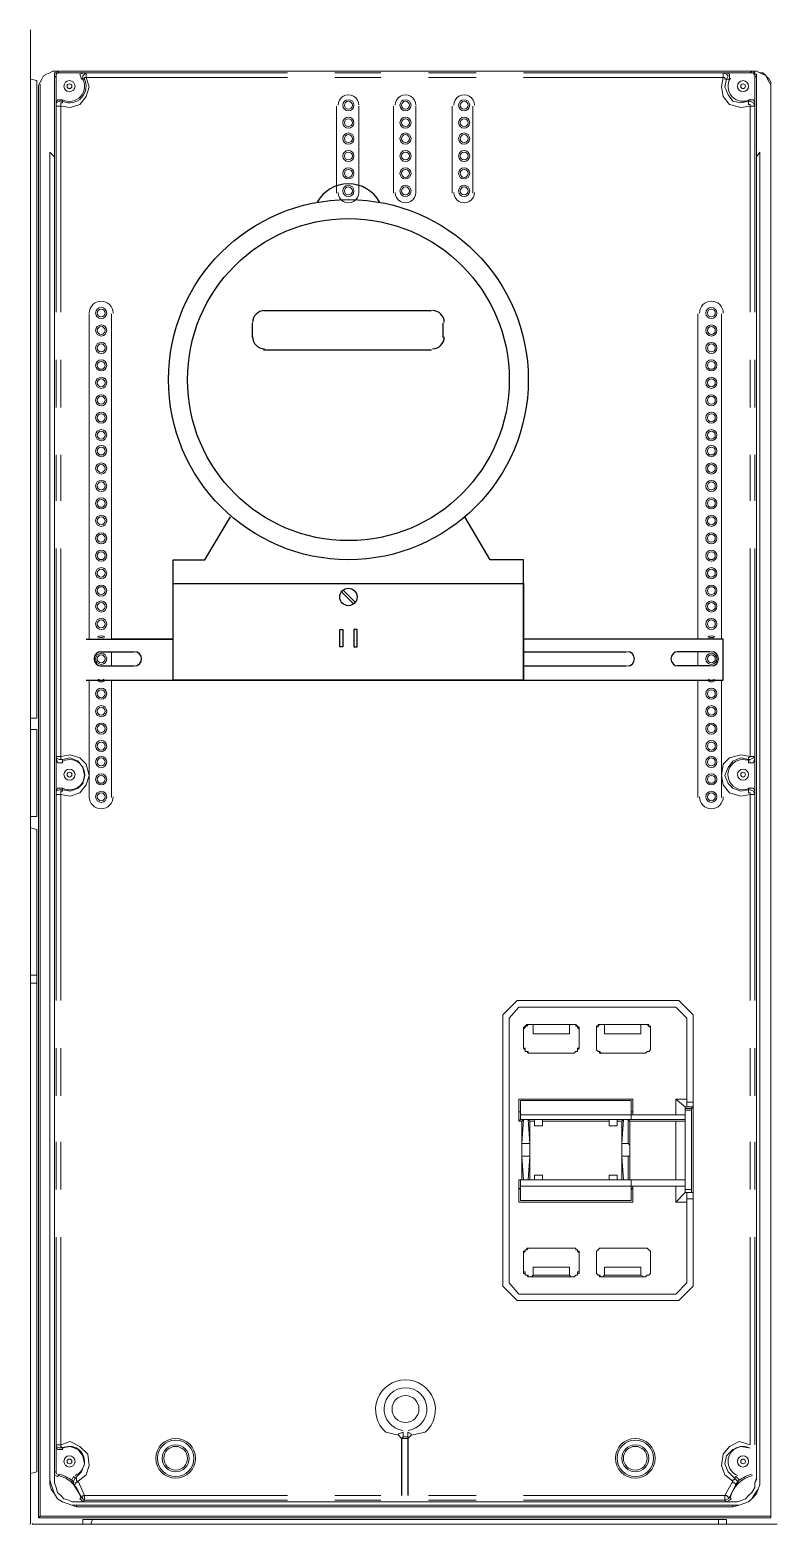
# Model space of a CAD drawing. Header units: millimetres. Extents: x -305 to 1353, y -289 to 1176.
# Drawn here: x -124.9 to -98.4, y 315.6 to 368.5 of the extents above; entities that cross this region are included whole.
import ezdxf

# ---------------------------------------------------------------- set-up
doc = ezdxf.new("R2010")
doc.units = ezdxf.units.MM
doc.header["$MEASUREMENT"] = 0
doc.layers.add('PDF_0', color=7, linetype='Continuous')

msp = doc.modelspace()

# ---------------------------------------------------------------- linework, layer by layer
at = {"layer": 'PDF_0', "lineweight": 18}
for points in [[(-124.846, 315.563), (-124.846, 368.463)], [(-124.846, 366.722), (-124.622, 366.666), (-124.622, 344.091), (-124.846, 344.091), (-124.622, 344.091), (-124.622, 366.666)], [(-124.566, 366.385), (-124.566, 366.497), (-124.509, 366.61), (-124.453, 366.722), (-124.397, 366.834), (-124.285, 366.89), (-124.172, 366.947), (-124.06, 367.003), (-123.948, 367.003), (-124.06, 367.003), (-124.172, 366.947), (-124.285, 366.89), (-124.397, 366.834), (-124.453, 366.722), (-124.509, 366.61), (-124.566, 366.497)], [(-99.239, 367.003), (-99.126, 367.003), (-99.014, 366.947), (-98.902, 366.947), (-98.846, 366.89), (-98.733, 366.778), (-98.677, 366.722), (-98.621, 366.61), (-98.621, 366.497), (-98.621, 366.385), (-98.621, 366.497), (-98.677, 366.61), (-98.733, 366.722), (-98.789, 366.834), (-98.902, 366.89), (-99.014, 366.947), (-99.126, 367.003)], [(-123.218, 316.237), (-99.969, 316.237), (-99.744, 316.237), (-99.576, 316.293), (-99.407, 316.349), (-99.295, 316.461), (-99.183, 316.63), (-99.07, 316.798), (-99.014, 316.967), (-99.014, 317.135), (-99.014, 364.139), (-99.126, 363.97), (-99.126, 317.135), (-99.183, 317.023), (-99.183, 316.854), (-99.295, 316.686), (-99.407, 316.574), (-99.519, 316.461), (-99.632, 316.405), (-99.8, 316.349), (-99.969, 316.349), (-123.218, 316.349), (-123.386, 316.349), (-123.499, 316.405), (-123.667, 316.461), (-123.779, 316.574), (-123.892, 316.686), (-123.948, 316.854), (-124.004, 317.023), (-124.004, 317.135), (-124.004, 363.97), (-124.172, 364.139), (-124.172, 317.135), (-124.116, 316.967), (-124.06, 316.798), (-124.004, 316.63), (-123.892, 316.461), (-123.723, 316.349), (-123.555, 316.293), (-123.386, 316.237)], [(-122.769, 358.411), (-122.769, 346.898)], [(-121.982, 346.898), (-121.982, 358.411)], [(-101.204, 358.411), (-101.204, 346.898)], [(-100.362, 346.898), (-100.362, 358.411)], [(-121.982, 345.944), (-121.982, 346.449)], [(-101.204, 346.449), (-101.204, 345.944)], [(-122.769, 345.438), (-122.769, 341.283)], [(-121.982, 341.283), (-121.982, 345.438)], [(-101.204, 341.283), (-101.204, 345.438)], [(-100.362, 341.283), (-100.362, 345.438)], [(-124.846, 340.609), (-124.622, 340.609), (-124.622, 343.697), (-124.846, 343.697), (-124.622, 343.697), (-124.622, 340.609)], [(-108.112, 323.986), (-108.112, 333.589), (-107.606, 334.095), (-108.112, 333.589)], [(-107.381, 332.466), (-107.381, 333.028), (-107.381, 333.084), (-107.381, 332.466), (-107.381, 332.41), (-107.325, 332.41), (-107.325, 332.354), (-107.325, 332.298), (-107.269, 332.298), (-107.213, 332.298), (-107.213, 332.241), (-107.157, 332.241), (-107.213, 332.241), (-107.269, 332.298), (-107.325, 332.298), (-107.325, 332.354), (-107.381, 332.41)], [(-105.641, 333.252), (-107.157, 333.252), (-107.101, 333.252), (-107.045, 333.252), (-105.753, 333.252), (-105.697, 333.252)], [(-105.416, 332.466), (-105.416, 333.084), (-105.416, 333.028)], [(-103.057, 333.252), (-104.63, 333.252), (-104.574, 333.252), (-104.517, 333.252), (-103.226, 333.252), (-103.114, 333.252)], [(-105.641, 332.241), (-105.584, 332.241), (-105.528, 332.298), (-105.472, 332.298), (-105.472, 332.354), (-105.472, 332.41), (-105.416, 332.41), (-105.416, 332.466), (-105.416, 332.41), (-105.472, 332.354), (-105.472, 332.298), (-105.528, 332.298), (-105.584, 332.241)], [(-104.798, 332.466), (-104.798, 332.41), (-104.798, 332.354), (-104.742, 332.298), (-104.686, 332.298), (-104.63, 332.241), (-104.686, 332.241), (-104.686, 332.298), (-104.742, 332.298), (-104.798, 332.354), (-104.798, 332.41)], [(-104.068, 329.658), (-104.068, 329.883), (-104.068, 329.827)], [(-106.708, 327.749), (-106.988, 327.749), (-107.213, 327.749), (-107.381, 327.749), (-107.494, 327.749), (-107.494, 327.693), (-107.494, 327.637), (-107.494, 327.58), (-107.494, 327.524), (-103.563, 327.524), (-103.563, 327.58), (-103.563, 327.637), (-103.563, 327.693), (-103.563, 327.749), (-103.675, 327.749), (-103.844, 327.749), (-104.068, 327.749), (-104.349, 327.749)], [(-107.157, 325.334), (-107.213, 325.334), (-107.269, 325.334), (-107.269, 325.278), (-107.325, 325.278), (-107.325, 325.222), (-107.381, 325.222), (-107.381, 325.166), (-107.381, 325.109), (-107.381, 325.166), (-107.325, 325.222), (-107.325, 325.278), (-107.269, 325.278), (-107.213, 325.334)], [(-105.416, 324.548), (-105.416, 324.492), (-105.472, 324.492), (-105.472, 324.436), (-105.472, 324.379), (-105.528, 324.379), (-105.584, 324.323), (-105.641, 324.323), (-105.697, 324.323), (-105.753, 324.379), (-107.045, 324.379), (-107.101, 324.323), (-107.157, 324.323), (-107.213, 324.323), (-107.213, 324.379), (-107.269, 324.379), (-107.325, 324.379), (-107.325, 324.436), (-107.325, 324.492), (-107.381, 324.492), (-107.381, 324.548), (-107.381, 324.492), (-107.381, 324.436), (-107.325, 324.436), (-107.325, 324.379), (-107.269, 324.379), (-107.213, 324.323), (-107.157, 324.323), (-105.641, 324.323), (-105.584, 324.323), (-105.528, 324.379), (-105.472, 324.379), (-105.472, 324.436), (-105.416, 324.436), (-105.416, 324.492), (-105.416, 324.548), (-105.416, 325.109), (-105.416, 325.166), (-105.416, 325.222), (-105.472, 325.222), (-105.472, 325.278), (-105.528, 325.278), (-105.528, 325.334), (-105.584, 325.334), (-105.641, 325.334), (-107.157, 325.334), (-105.641, 325.334), (-105.584, 325.334), (-105.528, 325.334), (-105.528, 325.278), (-105.472, 325.278), (-105.472, 325.222), (-105.416, 325.166), (-105.416, 325.109)], [(-104.63, 325.334), (-104.686, 325.334), (-104.742, 325.278), (-104.798, 325.222), (-104.798, 325.166), (-104.798, 325.109), (-104.798, 325.166), (-104.798, 325.222), (-104.742, 325.278), (-104.686, 325.334)], [(-103.057, 325.334), (-104.63, 325.334), (-103.114, 325.334)], [(-104.798, 324.548), (-104.798, 324.492), (-104.798, 324.436), (-104.742, 324.379), (-104.686, 324.379), (-104.63, 324.323), (-104.686, 324.323), (-104.686, 324.379), (-104.742, 324.379), (-104.798, 324.436), (-104.798, 324.492)], [(-103.057, 324.323), (-103.114, 324.323), (-103.057, 324.323), (-103.001, 324.379), (-102.945, 324.379), (-102.889, 324.436), (-102.889, 324.492), (-102.889, 324.548), (-102.889, 324.492), (-102.889, 324.436), (-102.945, 324.379), (-103.001, 324.379)], [(-124.79, 315.563), (-98.396, 315.563)]]:
    msp.add_lwpolyline(points, close=True, dxfattribs=at)
for points in [[(-124.846, 368.463), (-124.846, 315.563)], [(-99.126, 363.97), (-99.126, 366.834), (-99.126, 366.89), (-99.183, 366.89), (-99.183, 366.947), (-99.239, 367.003), (-99.295, 367.003), (-123.892, 367.003), (-123.948, 367.003), (-123.948, 366.947), (-124.004, 366.947), (-124.004, 366.89), (-124.004, 366.834), (-124.004, 363.97)], [(-99.239, 367.003), (-123.948, 367.003)], [(-100.081, 366.722), (-100.081, 366.89), (-100.193, 366.947), (-99.351, 366.947), (-99.295, 366.947), (-99.239, 366.947), (-99.239, 366.89), (-99.183, 366.89), (-99.183, 366.834), (-99.183, 366.778), (-99.183, 365.88), (-99.239, 365.992), (-99.407, 365.992)], [(-124.566, 366.385), (-124.566, 315.787)], [(-124.566, 366.385), (-124.566, 366.385)], [(-124.509, 366.553), (-124.509, 315.844)], [(-98.621, 366.553), (-98.621, 315.844), (-98.621, 315.787), (-98.621, 366.385)], [(-114.008, 362.679), (-114.008, 365.767)], [(-113.222, 365.767), (-113.222, 362.679)], [(-111.986, 362.679), (-111.986, 365.767)], [(-111.2, 365.767), (-111.2, 362.679)], [(-109.909, 362.679), (-109.909, 365.767)], [(-109.179, 365.767), (-109.179, 362.679)], [(-124.172, 364.139), (-124.172, 317.135), (-124.172, 316.967), (-124.116, 316.798), (-124.004, 316.63), (-123.892, 316.461), (-123.723, 316.349), (-123.555, 316.293), (-123.386, 316.237), (-123.218, 316.18), (-99.969, 316.18), (-99.744, 316.237), (-99.576, 316.293), (-99.407, 316.349), (-99.295, 316.461), (-99.126, 316.63), (-99.07, 316.798), (-99.014, 316.967), (-99.014, 317.135), (-99.014, 364.139)], [(-124.004, 363.97), (-124.004, 363.97)], [(-122.769, 358.411), (-122.769, 358.411)], [(-121.982, 358.411), (-121.982, 358.411)], [(-101.204, 358.411), (-101.204, 358.411)], [(-100.362, 358.411), (-100.362, 358.411)], [(-99.407, 342.518), (-99.239, 342.518), (-99.183, 342.687), (-99.183, 341.507), (-99.239, 341.62), (-99.407, 341.62)], [(-124.846, 334.712), (-124.622, 334.712), (-124.622, 317.416), (-124.846, 317.36), (-124.622, 317.416), (-124.622, 334.712), (-124.622, 334.993), (-124.622, 340.16), (-124.846, 340.216), (-124.622, 340.16), (-124.622, 334.993), (-124.846, 334.993)], [(-107.887, 333.477), (-107.55, 333.87), (-107.887, 333.477)], [(-107.606, 334.095), (-101.878, 334.095), (-107.606, 334.095)], [(-107.55, 333.87), (-101.99, 333.87), (-107.55, 333.87)], [(-101.99, 333.87), (-101.597, 333.477), (-101.99, 333.87)], [(-101.878, 334.095), (-101.373, 333.589), (-101.878, 334.095)], [(-107.887, 324.099), (-107.887, 333.477), (-107.887, 324.099)], [(-101.597, 330.501), (-101.597, 333.477), (-101.597, 330.613), (-101.597, 330.557), (-101.597, 330.501), (-101.597, 330.444), (-101.597, 330.388), (-101.597, 330.332), (-101.597, 330.388), (-101.597, 330.444), (-101.597, 330.501), (-101.373, 330.501)], [(-101.429, 327.3), (-101.373, 327.3), (-101.373, 327.243), (-101.373, 327.187), (-101.373, 327.131), (-101.373, 327.075), (-101.373, 323.986), (-101.373, 333.589), (-101.373, 330.501), (-101.373, 330.444), (-101.373, 330.388), (-101.373, 330.332), (-101.429, 330.276)], [(-107.381, 333.084), (-107.381, 333.14), (-107.325, 333.196), (-107.269, 333.252), (-107.213, 333.252), (-107.157, 333.252), (-107.213, 333.252), (-107.269, 333.196), (-107.325, 333.196), (-107.325, 333.14), (-107.381, 333.084), (-107.381, 333.028)], [(-105.753, 333.252), (-105.753, 332.915), (-107.045, 332.915), (-107.045, 333.252)], [(-105.416, 333.028), (-105.416, 333.084), (-105.472, 333.14), (-105.472, 333.196), (-105.528, 333.196), (-105.528, 333.252), (-105.584, 333.252), (-105.641, 333.252), (-105.584, 333.252), (-105.528, 333.252), (-105.472, 333.196), (-105.416, 333.14), (-105.416, 333.084)], [(-104.798, 333.028), (-104.798, 333.084), (-104.798, 333.14), (-104.742, 333.196), (-104.686, 333.252), (-104.63, 333.252), (-104.686, 333.252), (-104.742, 333.252), (-104.742, 333.196), (-104.798, 333.196), (-104.798, 333.14), (-104.798, 333.084), (-104.798, 332.466), (-104.798, 333.028), (-104.798, 333.084)], [(-103.057, 332.241), (-103.114, 332.241), (-104.63, 332.241), (-103.057, 332.241), (-103.001, 332.298), (-102.945, 332.298), (-102.889, 332.354), (-102.889, 332.41), (-102.889, 332.466), (-102.889, 333.084)], [(-103.226, 333.252), (-103.226, 332.915), (-104.517, 332.915), (-104.517, 333.252)], [(-103.057, 333.252), (-103.001, 333.252), (-102.945, 333.252), (-102.945, 333.196), (-102.889, 333.196), (-102.889, 333.14), (-102.889, 333.084), (-102.889, 333.028), (-102.889, 333.084), (-102.889, 333.14), (-102.945, 333.196), (-103.001, 333.252), (-103.057, 333.252), (-103.114, 333.252)], [(-102.889, 333.028), (-102.889, 332.466), (-102.889, 332.41), (-102.889, 332.354), (-102.945, 332.298), (-103.001, 332.298), (-103.057, 332.241), (-103.114, 332.241)], [(-107.157, 332.241), (-105.641, 332.241), (-107.157, 332.241)], [(-107.55, 330.164), (-107.55, 330.613), (-103.507, 330.613), (-103.507, 330.164)], [(-101.653, 329.883), (-103.563, 329.883), (-103.563, 330.051), (-103.507, 330.051), (-103.507, 330.164), (-103.563, 330.164), (-103.563, 330.22), (-103.563, 330.557), (-107.494, 330.557), (-107.494, 330.22), (-107.494, 330.164), (-107.55, 330.164), (-107.55, 329.827), (-107.494, 329.883)], [(-103.507, 330.051), (-101.99, 330.051), (-101.934, 330.051), (-101.878, 330.051), (-101.822, 330.051), (-101.766, 330.051), (-101.71, 330.051), (-101.653, 330.051), (-103.563, 330.051), (-103.563, 330.557), (-107.494, 330.557), (-107.494, 330.051), (-107.494, 329.995), (-107.494, 329.939), (-107.494, 329.883), (-107.381, 329.883), (-107.213, 329.883), (-106.988, 329.883), (-106.708, 329.883), (-104.349, 329.883), (-104.068, 329.883), (-103.844, 329.883), (-103.675, 329.883), (-103.563, 329.883), (-103.563, 329.939), (-103.563, 329.995), (-103.563, 330.051), (-107.494, 330.051)], [(-101.373, 330.332), (-101.597, 330.332), (-101.653, 330.332), (-101.99, 330.613), (-101.99, 330.051)], [(-101.99, 330.613), (-101.597, 330.613)], [(-101.653, 330.276), (-101.429, 330.276), (-101.429, 330.22), (-101.653, 330.22), (-101.653, 330.276), (-101.653, 330.332), (-101.653, 330.051), (-101.653, 329.883), (-101.653, 329.827), (-101.653, 327.749), (-101.653, 327.524), (-101.653, 327.3), (-101.653, 327.412), (-101.653, 330.22)], [(-101.653, 327.412), (-101.429, 327.412), (-101.429, 330.22)], [(-107.438, 329.827), (-107.438, 327.749), (-107.381, 327.749), (-107.438, 328.591), (-107.438, 328.647), (-107.438, 328.704), (-107.438, 328.76), (-107.438, 328.816), (-107.438, 328.872), (-107.438, 328.928), (-107.438, 328.984), (-107.438, 329.04), (-107.381, 329.883), (-107.438, 329.827), (-107.55, 329.827)], [(-107.438, 329.04), (-107.157, 329.04), (-107.213, 329.883), (-107.157, 329.827), (-106.988, 329.827), (-106.988, 329.883), (-106.988, 329.658), (-106.708, 329.658), (-106.708, 329.883), (-106.708, 329.827), (-104.349, 329.827), (-104.349, 329.883), (-104.349, 329.658), (-104.068, 329.658)], [(-107.157, 327.749), (-107.157, 329.827)], [(-106.988, 329.658), (-106.988, 329.827)], [(-106.708, 329.827), (-106.708, 329.658)], [(-104.349, 329.658), (-104.349, 329.827)], [(-103.9, 328.591), (-103.9, 328.647), (-103.9, 328.704), (-103.9, 328.76), (-103.9, 328.816), (-103.9, 328.872), (-103.9, 328.928), (-103.9, 328.984), (-103.9, 329.04), (-103.844, 329.883), (-103.9, 329.827), (-104.068, 329.827)], [(-101.653, 329.827), (-101.71, 329.827), (-101.766, 329.827), (-101.822, 329.827), (-101.878, 329.827), (-101.934, 329.827), (-101.99, 329.827), (-103.619, 329.827), (-103.675, 329.883), (-103.675, 329.04), (-103.9, 329.04)], [(-103.9, 327.749), (-103.9, 329.827)], [(-103.619, 329.827), (-103.619, 327.749)], [(-101.99, 327.749), (-101.99, 329.827)], [(-107.157, 329.04), (-107.157, 328.984), (-107.157, 328.928), (-107.157, 328.872), (-107.157, 328.816), (-107.157, 328.76), (-107.157, 328.704), (-107.157, 328.647), (-107.157, 328.591)], [(-103.675, 329.04), (-103.619, 328.984), (-103.619, 328.928), (-103.619, 328.872), (-103.619, 328.816), (-103.619, 328.76), (-103.619, 328.704), (-103.619, 328.647), (-103.619, 328.591), (-103.675, 328.591)], [(-107.438, 328.591), (-107.157, 328.591), (-107.213, 327.749), (-107.157, 327.749), (-106.988, 327.749), (-106.988, 327.917), (-106.708, 327.917), (-106.708, 327.749), (-104.349, 327.749), (-104.349, 327.917)], [(-104.068, 327.749), (-103.9, 327.749), (-103.844, 327.749), (-103.9, 328.591), (-103.675, 328.591), (-103.675, 327.749), (-103.619, 327.749), (-101.99, 327.749), (-101.934, 327.749), (-101.878, 327.749), (-101.822, 327.749), (-101.766, 327.749), (-101.71, 327.749), (-101.653, 327.749), (-103.563, 327.749), (-103.563, 327.524), (-103.563, 327.019), (-103.563, 327.356), (-103.563, 327.412), (-103.507, 327.468), (-103.507, 327.524)], [(-107.494, 327.749), (-107.55, 327.749), (-107.55, 327.468), (-107.494, 327.412), (-107.494, 327.356), (-107.494, 327.019), (-107.494, 327.524)], [(-107.55, 327.749), (-107.438, 327.749)], [(-103.507, 327.468), (-103.507, 326.963), (-107.55, 326.963), (-107.55, 327.468)], [(-106.988, 327.749), (-106.988, 327.917)], [(-106.708, 327.917), (-106.708, 327.749)], [(-106.708, 327.749), (-106.708, 327.749)], [(-104.349, 327.749), (-104.349, 327.917), (-104.068, 327.917), (-104.068, 327.749), (-104.068, 327.917)], [(-103.563, 327.524), (-101.653, 327.524)], [(-101.99, 326.963), (-101.99, 327.524)], [(-103.563, 327.019), (-107.494, 327.019), (-103.563, 327.019)], [(-101.597, 326.963), (-101.99, 326.963), (-101.653, 327.3)], [(-101.429, 327.412), (-101.429, 327.3), (-101.653, 327.3), (-101.597, 327.3), (-101.373, 327.3)], [(-101.373, 327.075), (-101.597, 327.075), (-101.597, 327.131), (-101.597, 327.187), (-101.597, 327.243), (-101.597, 327.3), (-101.597, 327.243), (-101.597, 327.187), (-101.597, 327.131), (-101.597, 327.075), (-101.597, 327.019), (-101.597, 326.963), (-101.597, 324.099), (-101.597, 327.075)], [(-107.381, 324.548), (-107.381, 325.109), (-107.381, 324.548)], [(-104.798, 324.548), (-104.798, 325.109), (-104.798, 324.548)], [(-103.114, 325.334), (-103.057, 325.334), (-103.001, 325.334), (-102.945, 325.278), (-102.889, 325.222), (-102.889, 325.166), (-102.889, 325.109), (-102.889, 325.166), (-102.889, 325.222), (-102.945, 325.278), (-103.001, 325.334), (-103.057, 325.334)], [(-102.889, 325.109), (-102.889, 324.548), (-102.889, 325.109)], [(-107.045, 324.379), (-107.045, 324.66), (-105.753, 324.66), (-105.753, 324.379)], [(-103.114, 324.323), (-103.226, 324.379), (-104.517, 324.379), (-104.574, 324.323), (-104.63, 324.323), (-103.057, 324.323)], [(-104.517, 324.379), (-104.517, 324.66), (-103.226, 324.66), (-103.226, 324.379)], [(-107.606, 323.481), (-108.112, 323.986), (-107.606, 323.481)], [(-107.55, 323.706), (-107.887, 324.099), (-107.55, 323.706)], [(-101.597, 324.099), (-101.99, 323.706), (-101.597, 324.099)], [(-101.373, 323.986), (-101.878, 323.481), (-101.373, 323.986)], [(-107.606, 323.481), (-101.878, 323.481), (-107.606, 323.481)], [(-107.55, 323.706), (-101.99, 323.706), (-107.55, 323.706)], [(-111.818, 318.708), (-112.267, 318.82)], [(-111.649, 318.651), (-111.649, 318.82), (-111.818, 318.764), (-111.818, 318.708), (-111.706, 318.595), (-111.481, 318.595), (-111.369, 318.708), (-111.369, 318.764), (-111.481, 318.82), (-111.481, 318.651)], [(-111.706, 318.595), (-111.649, 318.651), (-111.481, 318.651), (-111.481, 318.595)], [(-111.369, 318.708), (-110.863, 318.82)], [(-123.836, 317.304), (-123.948, 317.36), (-123.948, 317.416), (-123.948, 318.314), (-123.892, 318.202), (-123.723, 318.202)], [(-123.105, 316.461), (-123.049, 316.405), (-122.993, 316.349), (-123.218, 316.349), (-123.386, 316.349), (-123.499, 316.405), (-123.667, 316.461), (-123.779, 316.574), (-123.892, 316.686), (-123.948, 316.854), (-124.004, 317.023), (-124.004, 317.191), (-124.004, 317.416), (-124.004, 317.304), (-123.892, 317.247)], [(-123.33, 317.247), (-123.386, 317.135), (-123.386, 317.023)], [(-99.126, 317.191), (-99.183, 317.023), (-99.183, 316.854), (-99.295, 316.686), (-99.407, 316.574), (-99.519, 316.461), (-99.632, 316.405), (-99.8, 316.349), (-99.969, 316.349), (-100.193, 316.349), (-100.081, 316.405), (-100.025, 316.461)], [(-99.856, 317.247), (-99.744, 317.135), (-99.8, 317.023)], [(-98.621, 315.844), (-124.509, 315.844), (-124.566, 315.787), (-98.621, 315.787)], [(-100.193, 315.563), (-100.193, 315.731), (-100.474, 315.731), (-122.656, 315.731), (-122.993, 315.731), (-122.993, 315.563)]]:
    msp.add_lwpolyline(points, dxfattribs=at)
at = {"layer": 'PDF_0', "lineweight": 0}
for points in [[(-123.948, 366.778), (-124.004, 366.834)], [(-123.892, 367.003), (-123.836, 366.947)], [(-122.993, 366.722), (-122.937, 366.722), (-122.937, 366.778), (-122.881, 366.778), (-122.769, 366.441), (-122.881, 366.104), (-123.105, 365.823), (-123.442, 365.711), (-123.779, 365.767), (-123.779, 365.823), (-123.779, 365.88), (-123.723, 365.88), (-123.723, 365.936)], [(-115.749, 366.778), (-122.881, 366.778), (-122.881, 366.947), (-122.937, 366.89), (-122.993, 366.834), (-122.993, 366.722), (-123.049, 366.722)], [(-122.937, 366.947), (-122.881, 366.947), (-115.749, 366.947)], [(-114.064, 366.947), (-112.436, 366.947)], [(-112.436, 366.778), (-114.064, 366.778)], [(-110.751, 366.947), (-109.066, 366.947)], [(-109.066, 366.778), (-110.751, 366.778)], [(-107.381, 366.947), (-100.306, 366.947), (-100.193, 366.947)], [(-100.081, 366.722), (-100.193, 366.722), (-100.25, 366.441), (-100.137, 366.16), (-99.969, 365.936), (-99.688, 365.88), (-99.407, 365.936), (-99.407, 365.88), (-99.407, 365.823), (-99.351, 365.823), (-99.351, 365.767), (-99.688, 365.711), (-100.081, 365.823), (-100.306, 366.104), (-100.362, 366.441), (-100.306, 366.778), (-107.381, 366.778)], [(-99.351, 366.947), (-99.295, 367.003)], [(-99.126, 366.834), (-99.183, 366.778)], [(-123.723, 365.992), (-123.723, 365.936), (-123.836, 365.936), (-123.948, 365.88), (-123.948, 365.767), (-123.779, 365.767), (-123.779, 358.467)], [(-123.948, 358.467), (-123.948, 365.767), (-123.948, 365.88)], [(-99.351, 358.467), (-99.351, 365.767), (-99.183, 365.767), (-99.239, 365.88), (-99.351, 365.936), (-99.407, 365.936), (-99.407, 365.992)], [(-99.183, 365.88), (-99.183, 365.767), (-99.183, 358.467)], [(-123.948, 355.097), (-123.948, 356.782)], [(-123.779, 356.782), (-123.779, 355.097)], [(-99.351, 355.097), (-99.351, 356.782)], [(-99.183, 356.782), (-99.183, 355.097)], [(-123.948, 351.784), (-123.948, 353.413)], [(-123.779, 353.413), (-123.779, 351.784)], [(-99.351, 351.784), (-99.351, 353.413)], [(-99.183, 353.413), (-99.183, 351.784)], [(-123.948, 342.687), (-123.948, 342.743), (-123.948, 350.099)], [(-123.779, 350.099), (-123.779, 342.743), (-123.779, 342.687), (-123.779, 342.631), (-123.723, 342.631), (-123.836, 342.631), (-123.948, 342.687), (-123.948, 342.743), (-123.779, 342.743), (-123.442, 342.799), (-123.105, 342.687), (-122.881, 342.462), (-122.769, 342.069), (-122.881, 341.732), (-123.105, 341.451), (-123.442, 341.339), (-123.779, 341.395), (-123.779, 341.451), (-123.779, 341.507), (-123.723, 341.507), (-123.723, 341.564), (-123.442, 341.507), (-123.162, 341.62), (-122.993, 341.788), (-122.937, 342.069), (-122.993, 342.35), (-123.162, 342.574), (-123.442, 342.687), (-123.723, 342.631), (-123.723, 342.518)], [(-99.351, 334.095), (-99.351, 341.395), (-99.183, 341.395), (-99.239, 341.507), (-99.351, 341.564), (-99.407, 341.564), (-99.407, 341.507), (-99.407, 341.451), (-99.351, 341.451), (-99.351, 341.395), (-99.688, 341.339), (-100.081, 341.451), (-100.306, 341.732), (-100.362, 342.069), (-100.306, 342.462), (-100.081, 342.687), (-99.688, 342.799), (-99.351, 342.743), (-99.407, 342.687), (-99.407, 342.631), (-99.351, 342.631), (-99.239, 342.687), (-99.183, 342.743), (-99.351, 342.743), (-99.351, 350.099)], [(-99.183, 350.099), (-99.183, 342.743), (-99.183, 342.687)], [(-99.407, 342.518), (-99.407, 342.631), (-99.688, 342.687), (-99.969, 342.574), (-100.137, 342.35), (-100.25, 342.069), (-100.137, 341.788), (-99.969, 341.62), (-99.688, 341.507), (-99.407, 341.564), (-99.407, 341.62)], [(-123.723, 341.62), (-123.723, 341.564), (-123.836, 341.564), (-123.948, 341.507), (-123.948, 341.395), (-123.779, 341.395), (-123.779, 334.095)], [(-123.948, 334.095), (-123.948, 341.395), (-123.948, 341.507)], [(-99.183, 341.507), (-99.183, 341.395), (-99.183, 334.095)], [(-123.948, 330.725), (-123.948, 332.41)], [(-123.779, 332.41), (-123.779, 330.725)], [(-99.351, 330.725), (-99.351, 332.41)], [(-99.183, 332.41), (-99.183, 330.725)], [(-123.948, 327.412), (-123.948, 329.097)], [(-123.779, 329.097), (-123.779, 327.412)], [(-99.351, 327.412), (-99.351, 329.097)], [(-99.183, 329.097), (-99.183, 327.412)], [(-123.948, 318.314), (-123.948, 318.371), (-123.948, 325.727)], [(-123.779, 325.727), (-123.779, 318.371), (-123.948, 318.371), (-123.948, 318.314), (-123.836, 318.258), (-123.723, 318.258), (-123.723, 318.202)], [(-107.381, 316.574), (-100.25, 316.574), (-100.25, 316.405), (-100.137, 316.461), (-100.081, 316.517), (-100.137, 316.517), (-100.193, 316.574), (-100.25, 316.574), (-99.969, 317.079), (-99.969, 317.135), (-99.913, 317.135), (-99.913, 317.191), (-99.8, 317.079), (-99.856, 316.967), (-99.913, 317.023), (-99.969, 317.023), (-99.969, 317.079), (-100.25, 317.304), (-100.362, 317.641), (-100.306, 318.034), (-100.081, 318.314), (-99.744, 318.483), (-99.351, 318.371), (-99.351, 325.727)], [(-99.183, 325.727), (-99.183, 318.371)], [(-123.33, 317.247), (-123.274, 317.191), (-123.049, 317.416), (-122.937, 317.697), (-122.993, 317.978), (-123.162, 318.202), (-123.442, 318.314), (-123.723, 318.258), (-123.779, 318.314), (-123.779, 318.371), (-123.442, 318.483), (-123.105, 318.314), (-122.825, 318.034), (-122.769, 317.641), (-122.881, 317.304), (-123.162, 317.079), (-123.218, 317.079), (-123.218, 317.135), (-123.218, 317.191), (-123.274, 317.191), (-123.33, 317.079), (-123.33, 316.967), (-123.274, 316.967), (-123.274, 317.023), (-123.218, 317.023), (-123.162, 317.079), (-122.937, 316.574), (-115.749, 316.574)], [(-99.407, 318.258), (-99.688, 318.314), (-99.969, 318.202), (-100.193, 317.978), (-100.25, 317.697), (-100.137, 317.416), (-99.913, 317.191), (-99.856, 317.247)], [(-124.004, 317.416), (-123.948, 317.416)], [(-124.172, 317.135), (-124.172, 317.135)], [(-124.004, 317.135), (-124.004, 317.191)], [(-123.836, 317.304), (-123.892, 317.247)], [(-123.105, 316.461), (-123.049, 316.517), (-122.993, 316.461), (-122.937, 316.405), (-122.937, 316.574), (-122.993, 316.574), (-122.993, 316.517), (-123.049, 316.517), (-123.33, 316.967), (-123.386, 317.023)], [(-99.8, 317.023), (-99.856, 316.967), (-100.081, 316.517), (-100.025, 316.461)], [(-123.218, 316.349), (-123.218, 316.349)], [(-122.993, 316.349), (-122.937, 316.405), (-115.749, 316.405)], [(-114.064, 316.574), (-112.436, 316.574)], [(-112.436, 316.405), (-114.064, 316.405)], [(-110.751, 316.574), (-109.066, 316.574)], [(-109.066, 316.405), (-110.751, 316.405)], [(-107.381, 316.405), (-100.25, 316.405), (-100.193, 316.349)], [(-99.969, 316.349), (-99.969, 316.349)], [(-123.218, 316.237), (-123.218, 316.18)], [(-99.969, 316.18), (-99.969, 316.237)], [(-122.656, 315.731), (-122.712, 315.563)], [(-100.474, 315.563), (-100.474, 315.731)]]:
    msp.add_lwpolyline(points, dxfattribs=at)
at = {"layer": 'PDF_0', "lineweight": 18}
for points in [[(-123.023, 366.759, -0.775478), (-123.723, 365.992), (-123.892, 365.992), (-123.948, 365.88), (-123.948, 366.778), (-123.948, 366.834), (-123.948, 366.89), (-123.892, 366.947), (-123.836, 366.947), (-122.937, 366.947), (-123.105, 366.89), (-123.049, 366.722)], [(-123.723, 342.567, -1.671898), (-123.723, 341.62), (-123.892, 341.62), (-123.948, 341.507), (-123.948, 342.687), (-123.892, 342.518), (-123.723, 342.518)]]:
    msp.add_lwpolyline(points, format="xyb", dxfattribs=at)
at = {"layer": 'PDF_0', "lineweight": 0}
msp.add_lwpolyline([(-100.306, 366.947), (-100.306, 366.778), (-100.25, 366.778), (-100.25, 366.722), (-100.193, 366.722), (-100.137, 366.834), (-100.193, 366.89)], close=True, dxfattribs=at)
at = {"layer": 'PDF_0', "lineweight": 18}
for points in [[(-121.926, 358.439, 0.999967), (-122.768, 358.439, -0.999967)], [(-100.306, 358.439, 0.999967), (-101.148, 358.439, -0.999967)], [(-122.769, 341.311, 0.999977), (-121.926, 341.311, -0.999977)], [(-101.148, 341.311, 0.999977), (-100.306, 341.311, -0.999977)]]:
    msp.add_lwpolyline(points, format="xyb", close=True, dxfattribs=at)
at = {"layer": 'PDF_0', "lineweight": 25}
for points in [[(-116.591, 358.523), (-110.639, 358.523)], [(-116.984, 357.568), (-116.984, 358.074)], [(-110.246, 358.074), (-110.246, 357.568)], [(-110.639, 357.119), (-116.591, 357.119)], [(-119.792, 345.438), (-119.792, 349.706), (-118.669, 349.706), (-117.771, 351.223)], [(-107.381, 345.438), (-107.381, 349.706), (-108.561, 349.706), (-109.459, 351.223)], [(-113.783, 348.639), (-113.334, 348.19)], [(-113.84, 348.583), (-113.39, 348.134)], [(-122.881, 345.438), (-100.306, 345.438), (-100.306, 346.898), (-107.381, 346.898)], [(-122.881, 346.898), (-119.792, 346.898), (-121.982, 346.898)], [(-122.375, 346.449), (-121.196, 346.449)], [(-107.381, 346.449), (-103.731, 346.449)], [(-100.755, 346.449), (-101.934, 346.449)], [(-122.375, 345.944), (-121.196, 345.944)], [(-107.381, 345.944), (-103.731, 345.944)], [(-100.755, 345.944), (-101.934, 345.944)], [(-111.706, 318.595), (-111.706, 316.574)], [(-111.481, 318.595), (-111.481, 316.574)]]:
    msp.add_lwpolyline(points, dxfattribs=at)
for points in [[(-119.792, 348.864), (-107.381, 348.864), (-107.381, 345.438), (-119.792, 345.438)], [(-113.896, 347.235), (-113.783, 347.235), (-113.783, 346.618), (-113.896, 346.618)], [(-113.278, 347.235), (-113.39, 347.235), (-113.39, 346.618), (-113.278, 346.618)]]:
    msp.add_lwpolyline(points, close=True, dxfattribs=at)
for points in [[(-122.347, 346.449, 0.414167), (-122.6, 346.196, 0.414167), (-122.347, 345.944)], [(-121.168, 345.944, 0.414167), (-120.915, 346.196, 0.414167), (-121.168, 346.449)], [(-103.703, 345.944, 0.414167), (-103.45, 346.196, 0.414167), (-103.703, 346.449)], [(-101.906, 346.449, 0.414167), (-102.159, 346.196, 0.414167), (-101.906, 345.944)], [(-100.727, 345.944, 0.414167), (-100.474, 346.196, 0.414167), (-100.727, 346.449)]]:
    msp.add_lwpolyline(points, format="xyb", dxfattribs=at)
at = {"layer": 'PDF_0', "lineweight": 18}
for centre, radius in [((-123.471, 366.469), 0.197), ((-99.604, 366.469), 0.197), ((-123.47, 366.469), 0.0843), ((-99.604, 366.469), 0.0843), ((-113.587, 365.795), 0.197), ((-113.587, 365.795), 0.14), ((-111.565, 365.795), 0.197), ((-111.565, 365.795), 0.14), ((-109.487, 365.795), 0.197), ((-109.487, 365.795), 0.14), ((-113.587, 365.178), 0.197), ((-113.587, 365.178), 0.14), ((-111.565, 365.178), 0.197), ((-111.565, 365.178), 0.14), ((-109.487, 365.178), 0.197), ((-109.487, 365.178), 0.14), ((-113.587, 364.616), 0.197), ((-113.587, 364.616), 0.14), ((-111.565, 364.616), 0.197), ((-111.565, 364.616), 0.14), ((-109.487, 364.616), 0.197), ((-109.487, 364.616), 0.14), ((-113.587, 363.998), 0.197), ((-113.587, 363.998), 0.14), ((-111.565, 363.998), 0.197), ((-111.565, 363.998), 0.14), ((-109.487, 363.998), 0.197), ((-109.487, 363.998), 0.14), ((-113.587, 363.381), 0.197), ((-113.587, 363.381), 0.14), ((-111.565, 363.381), 0.197), ((-111.565, 363.381), 0.14), ((-109.487, 363.381), 0.197), ((-109.487, 363.381), 0.14), ((-113.587, 362.763), 0.197), ((-113.587, 362.763), 0.14), ((-111.565, 362.763), 0.197), ((-111.565, 362.763), 0.14), ((-109.487, 362.763), 0.197), ((-109.487, 362.763), 0.14), ((-122.347, 358.439), 0.197), ((-122.347, 358.439), 0.14), ((-100.727, 358.439), 0.197), ((-100.727, 358.439), 0.14), ((-122.347, 357.821), 0.197), ((-122.347, 357.821), 0.14), ((-100.727, 357.821), 0.197), ((-100.727, 357.821), 0.14), ((-122.347, 357.203), 0.197), ((-122.347, 357.203), 0.14), ((-100.727, 357.203), 0.197), ((-100.727, 357.203), 0.14), ((-122.347, 356.586), 0.197), ((-122.347, 356.586), 0.14), ((-100.727, 356.586), 0.197), ((-100.727, 356.586), 0.14), ((-122.347, 355.968), 0.197), ((-122.347, 355.968), 0.14), ((-100.727, 355.968), 0.197), ((-100.727, 355.968), 0.14), ((-122.347, 355.35), 0.197), ((-122.347, 355.35), 0.14), ((-100.727, 355.35), 0.197), ((-100.727, 355.35), 0.14), ((-122.347, 354.732), 0.197), ((-122.347, 354.732), 0.14), ((-100.727, 354.732), 0.197), ((-100.727, 354.732), 0.14), ((-122.347, 354.115), 0.197), ((-122.347, 354.115), 0.14), ((-100.727, 354.115), 0.197), ((-100.727, 354.115), 0.14), ((-122.347, 353.553), 0.197), ((-122.347, 353.553), 0.14), ((-100.727, 353.553), 0.197), ((-100.727, 353.553), 0.14), ((-122.347, 352.935), 0.197), ((-122.347, 352.935), 0.14), ((-100.727, 352.935), 0.197), ((-100.727, 352.935), 0.14), ((-122.347, 352.318), 0.197), ((-122.347, 352.318), 0.14), ((-100.727, 352.318), 0.197), ((-100.727, 352.318), 0.14), ((-122.347, 351.7), 0.197), ((-122.347, 351.7), 0.14), ((-100.727, 351.7), 0.197), ((-100.727, 351.7), 0.14), ((-122.347, 351.082), 0.197), ((-100.727, 351.082), 0.197), ((-122.347, 351.082), 0.14), ((-100.727, 351.082), 0.14), ((-122.347, 350.464), 0.197), ((-122.347, 350.464), 0.14), ((-100.727, 350.464), 0.197), ((-100.727, 350.464), 0.14), ((-122.347, 349.847), 0.197), ((-122.347, 349.847), 0.14), ((-100.727, 349.847), 0.197), ((-100.727, 349.847), 0.14), ((-122.347, 349.229), 0.197), ((-122.347, 349.229), 0.14), ((-100.727, 349.229), 0.197), ((-100.727, 349.229), 0.14), ((-122.347, 348.611), 0.197), ((-122.347, 348.611), 0.14), ((-100.727, 348.611), 0.197), ((-100.727, 348.611), 0.14), ((-122.347, 348.05), 0.197), ((-122.347, 348.05), 0.14), ((-100.727, 348.05), 0.197), ((-100.727, 348.05), 0.14), ((-122.347, 347.432), 0.197), ((-122.347, 347.432), 0.14), ((-100.727, 347.432), 0.197), ((-100.727, 347.432), 0.14), ((-122.347, 346.196), 0.197), ((-122.347, 346.197), 0.14), ((-100.727, 346.196), 0.197), ((-100.727, 346.197), 0.14), ((-122.347, 344.961), 0.197), ((-122.347, 344.961), 0.14), ((-100.727, 344.961), 0.197), ((-100.727, 344.961), 0.14), ((-122.347, 344.343), 0.197), ((-122.347, 344.343), 0.14), ((-100.727, 344.343), 0.197), ((-100.727, 344.343), 0.14), ((-122.347, 343.726), 0.197), ((-122.347, 343.726), 0.14), ((-100.727, 343.726), 0.197), ((-100.727, 343.726), 0.14), ((-122.347, 343.108), 0.197), ((-122.347, 343.108), 0.14), ((-100.727, 343.108), 0.197), ((-100.727, 343.108), 0.14), ((-123.471, 342.097), 0.197), ((-122.347, 342.546), 0.197), ((-122.347, 342.546), 0.14), ((-100.727, 342.546), 0.197), ((-100.727, 342.546), 0.14), ((-99.604, 342.097), 0.197), ((-123.47, 342.097), 0.0843), ((-122.347, 341.929), 0.197), ((-122.347, 341.929), 0.14), ((-100.727, 341.929), 0.197), ((-100.727, 341.929), 0.14), ((-99.604, 342.097), 0.0843), ((-122.347, 341.311), 0.197), ((-122.347, 341.311), 0.14), ((-100.727, 341.311), 0.197), ((-100.727, 341.311), 0.14), ((-111.565, 319.634), 0.477), ((-111.565, 319.634), 0.477), ((-119.708, 317.893), 0.702), ((-119.708, 317.893), 0.646), ((-103.422, 317.893), 0.702), ((-103.422, 317.893), 0.646), ((-123.471, 317.781), 0.197), ((-119.708, 317.893), 0.477), ((-119.708, 317.893), 0.421), ((-103.422, 317.893), 0.477), ((-103.422, 317.893), 0.421), ((-99.604, 317.781), 0.197), ((-123.47, 317.781), 0.0843), ((-99.604, 317.781), 0.0843)]:
    msp.add_circle(centre, radius, dxfattribs=at)
at = {"layer": 'PDF_0', "lineweight": 25}
for centre, radius in [((-113.587, 356.08), 6.374), ((-113.587, 356.08), 5.7), ((-113.587, 348.387), 0.309)]:
    msp.add_circle(centre, radius, dxfattribs=at)
at = {"layer": 'PDF_0', "lineweight": 18}
for centre, radius, start, end in [((-123.471, 366.469), 0.59, 246.0948, 27.9838), ((-99.604, 366.469), 0.533, 147.0553, 298.2311), ((-113.587, 365.795), 0.365, 359.9996, 180.0017), ((-111.565, 365.795), 0.365, 359.9996, 180.0017), ((-109.487, 365.795), 0.365, 359.9996, 180.0017), ((-113.587, 362.707), 0.365, 179.9983, 0.0017), ((-111.565, 362.707), 0.365, 179.9983, 0.0017), ((-109.487, 362.707), 0.365, 179.9983, 0.0017), ((-122.347, 346.814), 0.197, 49.2012, 130.7988), ((-122.347, 346.814), 0.14, 56.2723, 123.7277), ((-100.727, 346.814), 0.197, 49.2012, 130.7988), ((-100.727, 346.814), 0.14, 56.2723, 123.7277), ((-122.347, 345.579), 0.197, 219.8792, 320.1169), ((-122.347, 345.579), 0.14, 224.7741, 315.2314), ((-100.727, 345.579), 0.197, 219.8792, 320.1169), ((-100.727, 345.579), 0.14, 224.7741, 315.2314), ((-99.604, 342.097), 0.534, 61.7806, 298.2246), ((-111.565, 319.634), 0.758, 277.0895, 262.9084), ((-123.471, 317.781), 0.534, 292.0744, 118.2289), ((-99.604, 317.781), 0.533, 61.7682, 247.9398), ((-124.088, 316.265), 1.039, 12.3944, 77.6178), ((-124.088, 316.265), 1.095, 45.1249, 75.8326), ((-99.042, 316.265), 1.039, 102.3922, 167.6078), ((-99.042, 316.265), 1.095, 104.1704, 134.8873), ((-124.874, 315.591), 0.0281, 270.0209, 359.9791), ((-124.762, 315.591), 0.0281, 180.0209, 269.9791)]:
    msp.add_arc(centre, radius, start, end, dxfattribs=at)
at = {"layer": 'PDF_0', "lineweight": 25}
for centre, radius, start, end in [((-113.587, 361.752), 1.263, 28.601, 151.2064), ((-116.563, 358.102), 0.421, 90.0013, 179.9987), ((-110.61, 358.102), 0.421, 0.0024, 90.0052), ((-116.563, 357.596), 0.421, 180.0013, 269.9987), ((-110.611, 357.596), 0.421, 270.0013, 359.9987)]:
    msp.add_arc(centre, radius, start, end, dxfattribs=at)
at = {"layer": 'PDF_0', "lineweight": 0}
msp.add_arc((-111.565, 319.614), 1.06, 311.4845, 228.5155, dxfattribs=at)

doc.saveas('drawing.dxf')
